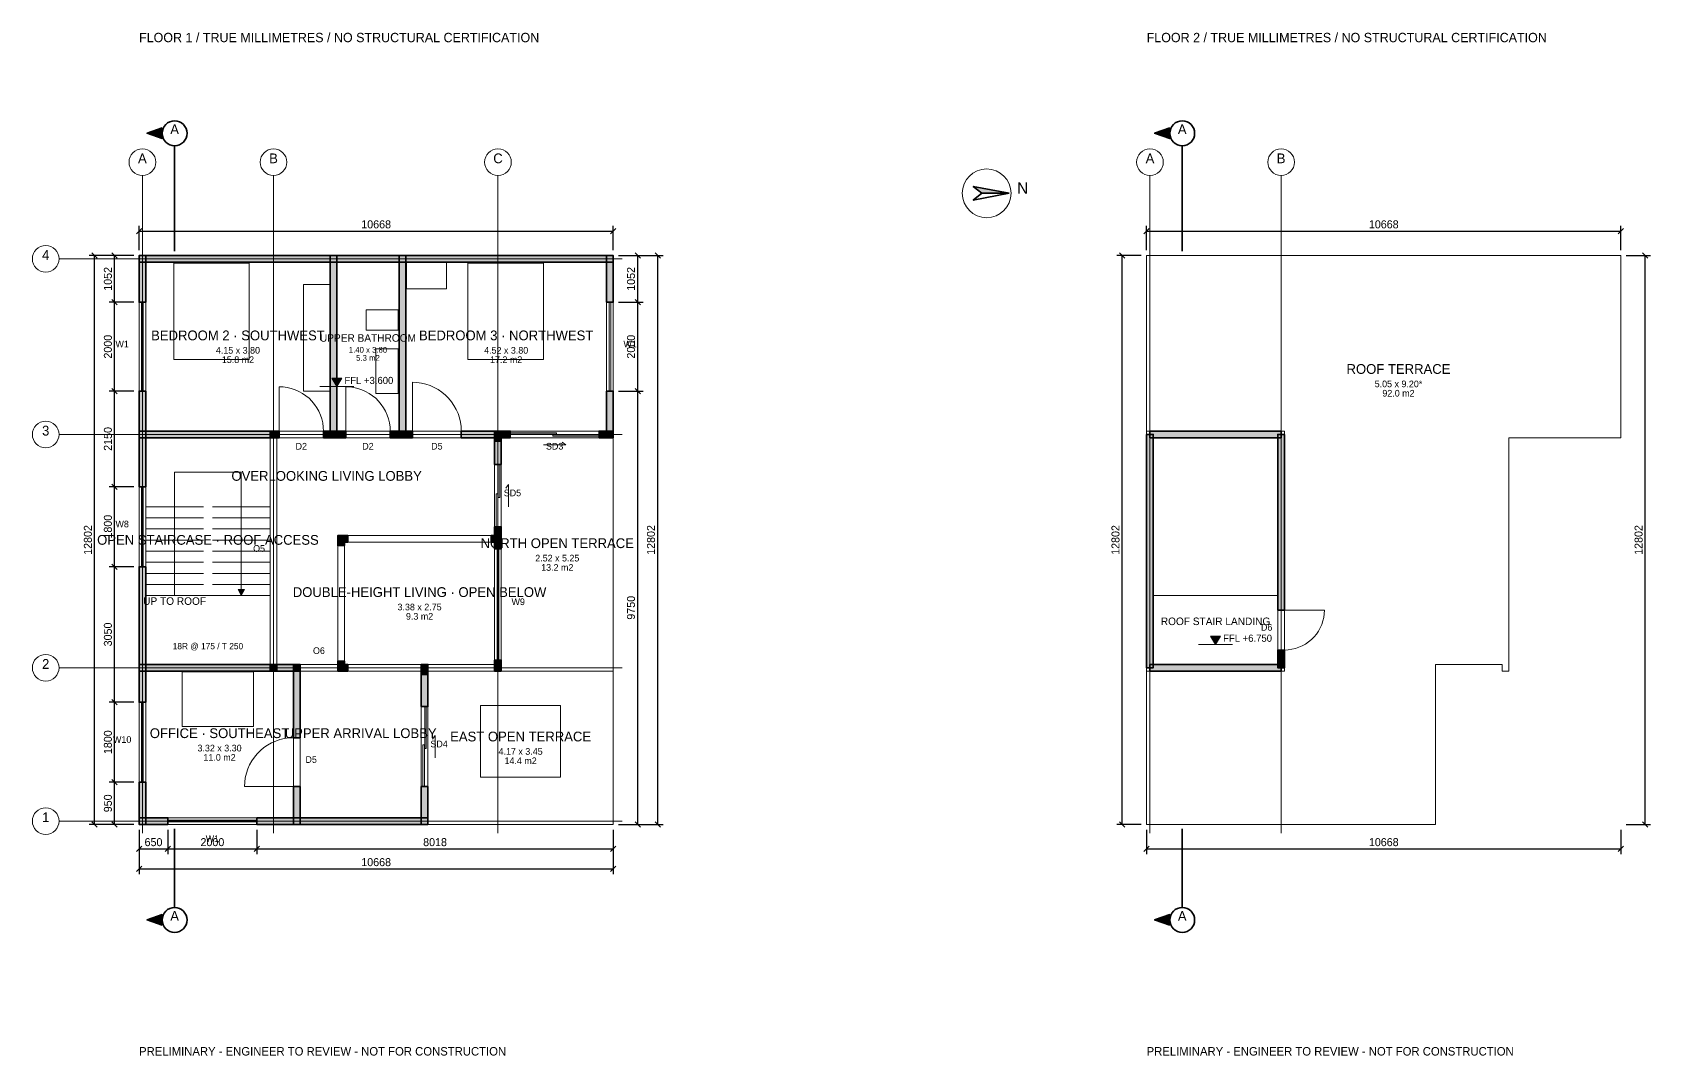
# Model space of a CAD drawing. Header units: millimetres. Extents: x -4150 to 56674, y -5203 to 17823.
# Drawn here: x 20268 to 56674, y -5203 to 17823 of the extents above; entities that cross this region are included whole.
import ezdxf
from ezdxf.enums import TextEntityAlignment as Align

# ---------------------------------------------------------------- set-up
doc = ezdxf.new("R2010")
doc.units = ezdxf.units.MM
for name, color, linetype, lineweight in [('A-ANNO', 7, 'Continuous', 18), ('A-DIMS', 7, 'Continuous', 13), ('A-DOOR', 3, 'Continuous', 18), ('A-FLOR', 8, 'Continuous', 13), ('A-FURN', 8, 'Continuous', 13), ('A-GRID', 8, 'Continuous', 13), ('A-LEVL', 7, 'Continuous', 13), ('A-SECT', 1, 'Continuous', 35), ('A-STAIR', 7, 'Continuous', 18), ('A-TAGS', 1, 'Continuous', 13), ('A-WALL', 7, 'Continuous', 35), ('A-WIND', 4, 'Continuous', 18)]:
    doc.layers.add(name, color=color, linetype=linetype, lineweight=lineweight)
doc.dimstyles.new('FF-ARCH', dxfattribs={"dimtxt": 180, "dimasz": 90, "dimexe": 120, "dimexo": 120, "dimgap": 60, "dimtad": 1, "dimdec": 0, "dimtsz": 60, "dimcen": 2.5, "dimazin": 3, "dimtfac": 1, "dimtmove": 0, "dimatfit": 3})

msp = doc.modelspace()

# ---------------------------------------------------------------- hatches: boundary and pattern name
at = {"layer": 'A-LEVL'}
for points in [[(27008, 10041), (27228, 10041), (27118, 9851)], [(46776, 4240), (46996, 4240), (46886, 4050)]]:
    msp.add_hatch(color=7, dxfattribs=at).paths.add_polyline_path(points)
at = {"layer": 'A-SECT'}
for points in [[(23188, 15672), (22848, 15552), (23188, 15432)], [(45856, 15672), (45516, 15552), (45856, 15432)], [(23188, -2270), (22848, -2150), (23188, -2030)], [(45856, -2270), (45516, -2150), (45856, -2030)]]:
    msp.add_hatch(color=7, dxfattribs=at).paths.add_polyline_path(points)
at = {"layer": 'A-STAIR'}
msp.add_hatch(color=7, dxfattribs=at).paths.add_polyline_path([(24898, 5290), (25038, 5290), (24968, 5150)])
at = {"layer": 'A-WALL'}
for points in [[(42242, 14202), (41433.5, 14356), (41626, 14202)], [(22668, 12802), (22818, 12802), (22818, 11750), (22668, 11750), (22668, 12727), (22668, 12802)], [(27043, 12802), (27118, 12802), (27118, 12652), (22743, 12652), (22668, 12652), (22668, 12802), (27043, 12802)], [(26968, 12727), (26968, 12802), (27118, 12802), (27118, 8775), (27118, 8700), (26968, 8700), (26968, 12727)], [(28593, 12802), (28668, 12802), (28668, 12652), (27043, 12652), (26968, 12652), (26968, 12802), (28593, 12802)], [(28518, 12727), (28518, 12802), (28668, 12802), (28668, 8775), (28668, 8700), (28518, 8700), (28518, 12727)], [(33261, 12802), (33336, 12802), (33336, 12652), (28593, 12652), (28518, 12652), (28518, 12802), (33261, 12802)], [(33186, 12802), (33336, 12802), (33336, 11750), (33186, 11750), (33186, 12727), (33186, 12802)], [(22818, 8775), (22818, 8700), (22668, 8700), (22668, 9750), (22818, 9750), (22818, 8775)], [(33336, 8775), (33336, 8700), (33186, 8700), (33186, 9750), (33336, 9750), (33336, 8775)], [(22668, 8850), (22818, 8850), (22818, 7600), (22668, 7600), (22668, 8775), (22668, 8850)], [(25693, 8850), (25768, 8850), (25768, 8700), (22743, 8700), (22668, 8700), (22668, 8850), (25693, 8850)], [(25618, 8850), (25768, 8850), (25768, 8700), (25618, 8700), (25618, 8775), (25618, 8850)], [(25693, 8700), (25618, 8700), (25618, 8850), (25818, 8850), (25818, 8700), (25693, 8700)], [(27118, 8850), (27118, 8700), (26818, 8700), (26818, 8850), (27043, 8850), (27118, 8850)], [(27043, 8700), (26968, 8700), (26968, 8850), (27318, 8850), (27318, 8700), (27043, 8700)], [(28668, 8850), (28668, 8700), (28318, 8700), (28318, 8850), (28593, 8850), (28668, 8850)], [(28593, 8700), (28518, 8700), (28518, 8850), (28818, 8850), (28818, 8700), (28593, 8700)], [(30818, 8850), (30818, 8700), (29918, 8700), (29918, 8850), (30743, 8850), (30818, 8850)], [(30668, 8775), (30668, 8850), (30818, 8850), (30818, 8700), (30818, 8625), (30668, 8625), (30668, 8775)], [(30818, 8850), (30893, 8850), (30893, 8700), (30743, 8700), (30668, 8700), (30668, 8850), (30818, 8850)], [(30668, 8775), (30818, 8775), (30818, 8100), (30668, 8100), (30668, 8700), (30668, 8775)], [(30818, 8700), (30743, 8700), (30743, 8850), (31018, 8850), (31018, 8700), (30818, 8700)], [(33336, 8850), (33336, 8700), (33018, 8700), (33018, 8850), (33261, 8850), (33336, 8850)], [(45336, 8775), (45486, 8775), (45486, 3525), (45336, 3525), (45336, 8775)], [(48361, 8850), (48361, 8700), (45411, 8700), (45411, 8850), (48361, 8850)], [(48436, 8775), (48436, 4825), (48286, 4825), (48286, 8775), (48436, 8775)], [(30818, 6425), (30818, 6350), (30668, 6350), (30668, 6700), (30818, 6700), (30818, 6425)], [(27140, 6425), (27140, 6500), (27290, 6500), (27290, 6350), (27290, 6275), (27140, 6275), (27140, 6425)], [(27290, 6500), (27365, 6500), (27365, 6350), (27215, 6350), (27140, 6350), (27140, 6500), (27290, 6500)], [(30743, 6500), (30818, 6500), (30818, 6350), (30668, 6350), (30593, 6350), (30593, 6500), (30743, 6500)], [(30668, 6425), (30668, 6500), (30818, 6500), (30818, 6350), (30818, 6275), (30668, 6275), (30668, 6425)], [(30668, 6425), (30818, 6425), (30818, 6200), (30668, 6200), (30668, 6350), (30668, 6425)], [(22818, 3525), (22818, 3450), (22668, 3450), (22668, 5800), (22818, 5800), (22818, 3525)], [(27140, 3600), (27140, 3675), (27290, 3675), (27290, 3525), (27290, 3450), (27140, 3450), (27140, 3600)], [(30818, 3600), (30818, 3525), (30668, 3525), (30668, 3700), (30818, 3700), (30818, 3600)], [(30668, 3600), (30668, 3675), (30818, 3675), (30818, 3525), (30818, 3450), (30668, 3450), (30668, 3600)], [(48436, 3525), (48286, 3525), (48286, 3925), (48436, 3925), (48436, 3525)], [(22668, 3600), (22818, 3600), (22818, 2750), (22668, 2750), (22668, 3525), (22668, 3600)], [(25693, 3600), (25768, 3600), (25768, 3450), (22743, 3450), (22668, 3450), (22668, 3600), (25693, 3600)], [(25768, 3525), (25768, 3450), (25618, 3450), (25618, 3600), (25768, 3600), (25768, 3525)], [(26215, 3600), (26290, 3600), (26290, 3450), (25693, 3450), (25618, 3450), (25618, 3600), (26215, 3600)], [(26140, 3600), (26290, 3600), (26290, 1950), (26140, 1950), (26140, 3525), (26140, 3600)], [(26215, 3450), (26140, 3450), (26140, 3600), (26290, 3600), (26290, 3450), (26215, 3450)], [(27290, 3600), (27290, 3450), (27140, 3450), (27140, 3600), (27215, 3600), (27290, 3600)], [(27290, 3600), (27365, 3600), (27365, 3450), (27215, 3450), (27140, 3450), (27140, 3600), (27290, 3600)], [(29018, 3525), (29018, 3600), (29168, 3600), (29168, 3450), (29168, 3375), (29018, 3375), (29018, 3525)], [(29018, 3525), (29168, 3525), (29168, 2650), (29018, 2650), (29018, 3450), (29018, 3525)], [(48361, 3600), (48361, 3450), (45411, 3450), (45411, 3600), (48361, 3600)], [(22818, 75), (22818, 0), (22668, 0), (22668, 950), (22818, 950), (22818, 75)], [(26290, 75), (26290, 0), (26140, 0), (26140, 850), (26290, 850), (26290, 75)], [(29168, 75), (29168, 0), (29018, 0), (29018, 850), (29168, 850), (29168, 75)], [(22743, 0), (22668, 0), (22668, 150), (23318, 150), (23318, 0), (22743, 0)], [(26290, 150), (26290, 0), (25318, 0), (25318, 150), (26215, 150), (26290, 150)], [(29093, 150), (29168, 150), (29168, 0), (26215, 0), (26140, 0), (26140, 150), (29093, 150)]]:
    msp.add_hatch(color=7, dxfattribs=at).paths.add_polyline_path(points)

# ---------------------------------------------------------------- linework, layer by layer
at = {"layer": 'A-ANNO'}
msp.add_circle((41736, 14202), 550, dxfattribs=at)
at = {"layer": 'A-DOOR'}
for p, q in [((25818, 8850), (25818, 9850)), ((27318, 8850), (27318, 9850)), ((28818, 8850), (28818, 9950)), ((25618, 3600), (25618, 8700)), ((25768, 3600), (25768, 8700)), ((31768, 8540), (32268, 8540)), ((32268, 8540), (32188, 8600)), ((30978, 7650), (30918, 7570)), ((30978, 7150), (30978, 7650)), ((48436, 4825), (49336, 4825)), ((26290, 3600), (27140, 3600)), ((26290, 3450), (27140, 3450)), ((29328, 2000), (29268, 1920)), ((29328, 1500), (29328, 2000)), ((26140, 850), (25040, 850))]:
    msp.add_line(p, q, dxfattribs=at)
for points in [[(26818, 8850), (26813.7, 8942.3), (26801, 9033.7), (26779.8, 9123.7), (26750.5, 9211.2), (26713.2, 9295.7), (26668.2, 9376.4), (26616, 9452.6), (26557, 9523.7), (26491.7, 9589), (26420.6, 9648), (26344.4, 9700.2), (26263.7, 9745.2), (26179.2, 9782.5), (26091.7, 9811.8), (26001.7, 9833), (25910.3, 9845.7), (25818, 9850)], [(28318, 8850), (28313.7, 8942.3), (28301, 9033.7), (28279.8, 9123.7), (28250.5, 9211.2), (28213.2, 9295.7), (28168.2, 9376.4), (28116, 9452.6), (28057, 9523.7), (27991.7, 9589), (27920.6, 9648), (27844.4, 9700.2), (27763.7, 9745.2), (27679.2, 9782.5), (27591.7, 9811.8), (27501.7, 9833), (27410.3, 9845.7), (27318, 9850)], [(29918, 8850), (29913.3, 8951.5), (29899.3, 9052.1), (29876, 9151), (29843.7, 9247.4), (29802.7, 9340.3), (29753.2, 9429.1), (29695.8, 9512.9), (29630.9, 9591.1), (29559.1, 9662.9), (29480.9, 9727.8), (29397.1, 9785.2), (29308.3, 9834.7), (29215.4, 9875.7), (29119, 9908), (29020.1, 9931.3), (28919.5, 9945.3), (28818, 9950)], [(48436, 3925), (48519, 3928.8), (48601.4, 3940.3), (48682.3, 3959.4), (48761.1, 3985.8), (48837.2, 4019.4), (48909.8, 4059.8), (48978.4, 4106.8), (49042.3, 4159.9), (49101.1, 4218.7), (49154.2, 4282.6), (49201.2, 4351.2), (49241.6, 4423.8), (49275.2, 4499.9), (49301.6, 4578.7), (49320.7, 4659.6), (49332.2, 4742), (49336, 4825)], [(26140, 1950), (26038.5, 1945.3), (25937.9, 1931.3), (25839, 1908), (25742.6, 1875.7), (25649.7, 1834.7), (25560.9, 1785.2), (25477.1, 1727.8), (25398.9, 1662.9), (25327.1, 1591.1), (25262.2, 1512.9), (25204.8, 1429.1), (25155.3, 1340.3), (25114.3, 1247.4), (25082, 1151), (25058.7, 1052.1), (25044.7, 951.5), (25040, 850)]]:
    msp.add_lwpolyline(points, dxfattribs=at)
for points in [[(31018, 8781), (32058, 8781), (32058, 8813), (31018, 8813)], [(31978, 8737), (33018, 8737), (33018, 8769), (31978, 8769)], [(30781, 7360), (30781, 8100), (30749, 8100), (30749, 7360)], [(30737, 6700), (30737, 7440), (30705, 7440), (30705, 6700)], [(29131, 1710), (29131, 2650), (29099, 2650), (29099, 1710)], [(29087, 850), (29087, 1790), (29055, 1790), (29055, 850)]]:
    msp.add_lwpolyline(points, close=True, dxfattribs=at)
at = {"layer": 'A-FLOR'}
for points in [[(22743, 0), (22668, 0), (22668, 150), (22668, 3450), (22668, 3525), (22668, 3600), (22668, 8700), (22668, 8775), (22668, 8850), (22668, 12652), (22668, 12727), (22668, 12802), (22818, 12802), (26968, 12802), (27043, 12802), (27118, 12802), (28518, 12802), (28593, 12802), (28668, 12802), (33186, 12802), (33261, 12802), (33336, 12802), (33336, 12652), (33336, 8850), (33336, 8775), (33336, 8700), (33336, 3450), (33336, 0), (29168, 0), (29018, 0), (26290, 0), (26215, 0), (26140, 0), (22818, 0), (22743, 0)], [(45336, 0), (45336, 150), (45336, 3450), (48436, 3450), (48436, 8850), (45336, 8850), (45336, 12652), (45336, 12727), (45336, 12802), (45486, 12802), (49636, 12802), (49711, 12802), (49786, 12802), (51186, 12802), (51261, 12802), (51336, 12802), (55854, 12802), (55929, 12802), (56004, 12802), (56004, 12652), (56004, 8850), (56004, 8775), (56004, 8700), (53486, 8700), (53486, 3450), (53336, 3450), (53336, 3525), (53336, 3600), (51836, 3600), (51836, 3525), (51836, 3450), (51836, 0), (51686, 0), (48958, 0), (48883, 0), (48808, 0), (45486, 0), (45411, 0)], [(45336, 0), (45336, 150), (45336, 3450), (45336, 3525), (45336, 3600), (45336, 8700), (45336, 8775), (45336, 8850), (45336, 12652), (45336, 12727), (45336, 12802), (45486, 12802), (49636, 12802), (49711, 12802), (49786, 12802), (51186, 12802), (51261, 12802), (51336, 12802), (55854, 12802), (55929, 12802), (56004, 12802), (56004, 12652), (56004, 8850), (56004, 8775), (56004, 8700), (53486, 8700), (53486, 3450), (53336, 3450), (53336, 3525), (53336, 3600), (51836, 3600), (51836, 3525), (51836, 3450), (51836, 0), (51686, 0), (48958, 0), (48883, 0), (48808, 0), (45486, 0), (45411, 0), (45336, 0)], [(22818, 8850), (26968, 8850), (26968, 12652), (22818, 12652)], [(27118, 8850), (28518, 8850), (28518, 12652), (27118, 12652)], [(28668, 8850), (33186, 8850), (33186, 12652), (28668, 12652)], [(22818, 3600), (25618, 3600), (25618, 8700), (22818, 8700)], [(25618, 8700), (22818, 8700), (22818, 5150), (25618, 5150), (25618, 8700)], [(25768, 3600), (27140, 3600), (27140, 6500), (30668, 6500), (30668, 8700), (25768, 8700)], [(30818, 3450), (33336, 3450), (33336, 8700), (30818, 8700)], [(48286, 8700), (45486, 8700), (45486, 5150), (48286, 5150), (48286, 8700)], [(27290, 3600), (30668, 3600), (30668, 6350), (27290, 6350)], [(30668, 3450), (30668, 3525), (30668, 3600), (30668, 6350), (27290, 6350), (27290, 3600), (29168, 3600), (29168, 3525), (29168, 3450), (30668, 3450)], [(48286, 3600), (48286, 5150), (45486, 5150), (45486, 3600)], [(22818, 150), (26140, 150), (26140, 3450), (22818, 3450)], [(26290, 150), (29018, 150), (29018, 3450), (26290, 3450)], [(29168, 0), (33336, 0), (33336, 3450), (29168, 3450)]]:
    msp.add_lwpolyline(points, close=True, dxfattribs=at)
for points in [[(45336, 8851), (45336, 12652), (45336, 12727), (45336, 12802), (45486, 12802), (49636, 12802), (49711, 12802), (49786, 12802), (51186, 12802), (51261, 12802), (51336, 12802), (55854, 12802), (55929, 12802), (56004, 12802), (56004, 12652), (56004, 8850), (56004, 8775), (56004, 8700), (53486, 8700), (53486, 3450), (53336, 3450), (53336, 3525), (53336, 3600), (51836, 3600), (51836, 3525), (51836, 3450), (51836, 0), (51686, 0), (48958, 0), (48883, 0), (48808, 0), (45486, 0), (45411, 0)], [(25618, 5150), (25618, 8700)], [(33336, 3450.1), (33336, 8699.9)], [(27290, 6274.9), (27290, 3675.1)], [(30592.9, 6350), (27365.1, 6350)], [(27365.1, 3600), (29017.9, 3600)], [(29168.1, 3600), (30667.9, 3600)], [(30667.9, 3450), (29168.1, 3450)], [(29168.1, 0), (33336, 0), (33336, 3449.9)], [(45411, 0), (45336, 0), (45336, 150), (45336, 3449)]]:
    msp.add_lwpolyline(points, dxfattribs=at)
at = {"layer": 'A-FURN'}
for points in [[(25148, 10462), (25148, 12632), (23448, 12632), (23448, 10462)], [(29586, 12052), (29586, 12652), (28686, 12652), (28686, 12052)], [(31766, 10462), (31766, 12632), (30066, 12632), (30066, 10462)], [(26968, 9750), (26968, 12150), (26368, 12150), (26368, 9750)], [(28498, 11120), (28498, 11580), (27778, 11580), (27778, 11120)], [(28498, 9700), (28498, 10700), (27998, 10700), (27998, 9700)], [(25240, 2200), (25240, 3430), (23640, 3430), (23640, 2200)], [(32152, 1065), (32152, 2675), (30352, 2675), (30352, 1065)]]:
    msp.add_lwpolyline(points, close=True, dxfattribs=at)
at = {"layer": 'A-GRID'}
for p, q in [((22743, -200), (22743, 14602)), ((25693, -200), (25693, 14602)), ((30743, -200), (30743, 14602)), ((45411, -200), (45411, 14602)), ((48361, -200), (48361, 14602)), ((20868, 12727), (33536, 12727)), ((20868, 8775), (33536, 8775)), ((20868, 3525), (33536, 3525)), ((20868, 75), (33536, 75))]:
    msp.add_line(p, q, dxfattribs=at)
for centre in [(22743, 14902), (25693, 14902), (30743, 14902), (45411, 14902), (48361, 14902), (20568, 12727), (20568, 8775), (20568, 3525), (20568, 75)]:
    msp.add_circle(centre, 300, dxfattribs=at)
at = {"layer": 'A-LEVL'}
for p, q in [((26738, 9851), (27498, 9851)), ((46506, 4050), (47266, 4050))]:
    msp.add_line(p, q, dxfattribs=at)
for points in [[(27008, 10041), (27228, 10041), (27118, 9851)], [(46776, 4240), (46996, 4240), (46886, 4050)]]:
    msp.add_lwpolyline(points, close=True, dxfattribs=at)
at = {"layer": 'A-SECT'}
for p, q in [((23468, 14972), (23468, 15272)), ((23468, 12902), (23468, 14972)), ((46136, 14972), (46136, 15272)), ((46136, 12902), (46136, 14972)), ((23468, -100), (23468, -1570)), ((46136, -100), (46136, -1570)), ((23468, -1570), (23468, -1870)), ((46136, -1570), (46136, -1870))]:
    msp.add_line(p, q, dxfattribs=at)
for points in [[(23188, 15672), (22848, 15552), (23188, 15432)], [(45856, 15672), (45516, 15552), (45856, 15432)], [(23188, -2270), (22848, -2150), (23188, -2030)], [(45856, -2270), (45516, -2150), (45856, -2030)]]:
    msp.add_lwpolyline(points, close=True, dxfattribs=at)
for centre in [(23468, 15552), (46136, 15552), (23468, -2150), (46136, -2150)]:
    msp.add_circle(centre, 280, dxfattribs=at)
at = {"layer": 'A-STAIR'}
for p, q in [((22818, 7150), (24118, 7150)), ((24318, 7150), (25618, 7150)), ((22818, 6900), (24118, 6900)), ((22818, 6650), (24118, 6650)), ((24318, 6900), (25618, 6900)), ((24318, 6650), (25618, 6650)), ((22818, 6400), (24118, 6400)), ((24318, 6400), (25618, 6400)), ((22818, 6150), (24118, 6150)), ((22818, 5900), (24118, 5900)), ((24318, 6150), (25618, 6150)), ((24318, 5900), (25618, 5900)), ((22818, 5650), (24118, 5650)), ((24318, 5650), (25618, 5650)), ((22818, 5400), (24118, 5400)), ((22818, 5150), (24118, 5150)), ((24318, 5400), (25618, 5400)), ((24318, 5150), (25618, 5150))]:
    msp.add_line(p, q, dxfattribs=at)
msp.add_lwpolyline([(23468, 5150), (23468, 7925), (24968, 7925), (24968, 5150)], dxfattribs=at)
msp.add_lwpolyline([(24898, 5290), (25038, 5290), (24968, 5150)], close=True, dxfattribs=at)
at = {"layer": 'A-WALL'}
for points in [[(42242, 14202), (41433.5, 14356), (41626, 14202)], [(42242, 14202), (41433.5, 14048), (41626, 14202)], [(22668, 12802), (22818, 12802), (22818, 11750), (22668, 11750), (22668, 12727), (22668, 12802)], [(27043, 12802), (27118, 12802), (27118, 12652), (22743, 12652), (22668, 12652), (22668, 12802), (27043, 12802)], [(26968, 12727), (26968, 12802), (27118, 12802), (27118, 8775), (27118, 8700), (26968, 8700), (26968, 12727)], [(28593, 12802), (28668, 12802), (28668, 12652), (27043, 12652), (26968, 12652), (26968, 12802), (28593, 12802)], [(28518, 12727), (28518, 12802), (28668, 12802), (28668, 8775), (28668, 8700), (28518, 8700), (28518, 12727)], [(33261, 12802), (33336, 12802), (33336, 12652), (28593, 12652), (28518, 12652), (28518, 12802), (33261, 12802)], [(33186, 12802), (33336, 12802), (33336, 11750), (33186, 11750), (33186, 12727), (33186, 12802)], [(22818, 8775), (22818, 8700), (22668, 8700), (22668, 9750), (22818, 9750), (22818, 8775)], [(33336, 8775), (33336, 8700), (33186, 8700), (33186, 9750), (33336, 9750), (33336, 8775)], [(22668, 8850), (22818, 8850), (22818, 7600), (22668, 7600), (22668, 8775), (22668, 8850)], [(25693, 8850), (25768, 8850), (25768, 8700), (22743, 8700), (22668, 8700), (22668, 8850), (25693, 8850)], [(25618, 8850), (25768, 8850), (25768, 8700), (25618, 8700), (25618, 8775), (25618, 8850)], [(25693, 8700), (25618, 8700), (25618, 8850), (25818, 8850), (25818, 8700), (25693, 8700)], [(27118, 8850), (27118, 8700), (26818, 8700), (26818, 8850), (27043, 8850), (27118, 8850)], [(27043, 8700), (26968, 8700), (26968, 8850), (27318, 8850), (27318, 8700), (27043, 8700)], [(28668, 8850), (28668, 8700), (28318, 8700), (28318, 8850), (28593, 8850), (28668, 8850)], [(28593, 8700), (28518, 8700), (28518, 8850), (28818, 8850), (28818, 8700), (28593, 8700)], [(30818, 8850), (30818, 8700), (29918, 8700), (29918, 8850), (30743, 8850), (30818, 8850)], [(30668, 8775), (30668, 8850), (30818, 8850), (30818, 8700), (30818, 8625), (30668, 8625), (30668, 8775)], [(30818, 8850), (30893, 8850), (30893, 8700), (30743, 8700), (30668, 8700), (30668, 8850), (30818, 8850)], [(30668, 8775), (30818, 8775), (30818, 8100), (30668, 8100), (30668, 8700), (30668, 8775)], [(30818, 8700), (30743, 8700), (30743, 8850), (31018, 8850), (31018, 8700), (30818, 8700)], [(33336, 8850), (33336, 8700), (33018, 8700), (33018, 8850), (33261, 8850), (33336, 8850)], [(45336, 8775), (45486, 8775), (45486, 3525), (45336, 3525), (45336, 8775)], [(48361, 8850), (48361, 8700), (45411, 8700), (45411, 8850), (48361, 8850)], [(48436, 8775), (48436, 4825), (48286, 4825), (48286, 8775), (48436, 8775)], [(30818, 6425), (30818, 6350), (30668, 6350), (30668, 6700), (30818, 6700), (30818, 6425)], [(27140, 6425), (27140, 6500), (27290, 6500), (27290, 6350), (27290, 6275), (27140, 6275), (27140, 6425)], [(27290, 6500), (27365, 6500), (27365, 6350), (27215, 6350), (27140, 6350), (27140, 6500), (27290, 6500)], [(30743, 6500), (30818, 6500), (30818, 6350), (30668, 6350), (30593, 6350), (30593, 6500), (30743, 6500)], [(30668, 6425), (30668, 6500), (30818, 6500), (30818, 6350), (30818, 6275), (30668, 6275), (30668, 6425)], [(30668, 6425), (30818, 6425), (30818, 6200), (30668, 6200), (30668, 6350), (30668, 6425)], [(22818, 3525), (22818, 3450), (22668, 3450), (22668, 5800), (22818, 5800), (22818, 3525)], [(27140, 3600), (27140, 3675), (27290, 3675), (27290, 3525), (27290, 3450), (27140, 3450), (27140, 3600)], [(30818, 3600), (30818, 3525), (30668, 3525), (30668, 3700), (30818, 3700), (30818, 3600)], [(30668, 3600), (30668, 3675), (30818, 3675), (30818, 3525), (30818, 3450), (30668, 3450), (30668, 3600)], [(48436, 3525), (48286, 3525), (48286, 3925), (48436, 3925), (48436, 3525)], [(22668, 3600), (22818, 3600), (22818, 2750), (22668, 2750), (22668, 3525), (22668, 3600)], [(25693, 3600), (25768, 3600), (25768, 3450), (22743, 3450), (22668, 3450), (22668, 3600), (25693, 3600)], [(25768, 3525), (25768, 3450), (25618, 3450), (25618, 3600), (25768, 3600), (25768, 3525)], [(26215, 3600), (26290, 3600), (26290, 3450), (25693, 3450), (25618, 3450), (25618, 3600), (26215, 3600)], [(26140, 3600), (26290, 3600), (26290, 1950), (26140, 1950), (26140, 3525), (26140, 3600)], [(26215, 3450), (26140, 3450), (26140, 3600), (26290, 3600), (26290, 3450), (26215, 3450)], [(27290, 3600), (27290, 3450), (27140, 3450), (27140, 3600), (27215, 3600), (27290, 3600)], [(27290, 3600), (27365, 3600), (27365, 3450), (27215, 3450), (27140, 3450), (27140, 3600), (27290, 3600)], [(29018, 3525), (29018, 3600), (29168, 3600), (29168, 3450), (29168, 3375), (29018, 3375), (29018, 3525)], [(29018, 3525), (29168, 3525), (29168, 2650), (29018, 2650), (29018, 3450), (29018, 3525)], [(48361, 3600), (48361, 3450), (45411, 3450), (45411, 3600), (48361, 3600)], [(22818, 75), (22818, 0), (22668, 0), (22668, 950), (22818, 950), (22818, 75)], [(26290, 75), (26290, 0), (26140, 0), (26140, 850), (26290, 850), (26290, 75)], [(29168, 75), (29168, 0), (29018, 0), (29018, 850), (29168, 850), (29168, 75)], [(22743, 0), (22668, 0), (22668, 150), (23318, 150), (23318, 0), (22743, 0)], [(26290, 150), (26290, 0), (25318, 0), (25318, 150), (26215, 150), (26290, 150)], [(29093, 150), (29168, 150), (29168, 0), (26215, 0), (26140, 0), (26140, 150), (29093, 150)]]:
    msp.add_lwpolyline(points, close=True, dxfattribs=at)
at = {"layer": 'A-WIND'}
for p, q in [((22668, 9750), (22668, 11750)), ((22668, 11750), (22818, 11750)), ((22725, 9750), (22725, 11750)), ((22761, 9750), (22761, 11750)), ((22818, 9750), (22818, 11750)), ((33186, 9750), (33186, 11750)), ((33336, 11750), (33186, 11750)), ((33243, 9750), (33243, 11750)), ((33279, 9750), (33279, 11750)), ((33336, 9750), (33336, 11750)), ((22668, 9750), (22818, 9750)), ((33336, 9750), (33186, 9750)), ((22668, 5800), (22668, 7600)), ((22668, 7600), (22818, 7600)), ((22725, 5800), (22725, 7600)), ((22761, 5800), (22761, 7600)), ((22818, 5800), (22818, 7600)), ((30668, 3700), (30668, 6200)), ((30818, 6200), (30668, 6200)), ((30725, 3700), (30725, 6200)), ((30761, 3700), (30761, 6200)), ((30818, 3700), (30818, 6200)), ((22668, 5800), (22818, 5800)), ((30818, 3700), (30668, 3700)), ((22668, 950), (22668, 2750)), ((22668, 2750), (22818, 2750)), ((22725, 950), (22725, 2750)), ((22761, 950), (22761, 2750)), ((22818, 950), (22818, 2750)), ((22668, 950), (22818, 950)), ((23318, 150), (25318, 150)), ((23318, 0), (23318, 150)), ((23318, 93), (25318, 93)), ((23318, 57), (25318, 57)), ((23318, 0), (25318, 0)), ((25318, 0), (25318, 150))]:
    msp.add_line(p, q, dxfattribs=at)

# ---------------------------------------------------------------- texts
at = {"layer": 'A-ANNO'}
for s, height, p in [('FLOOR 1 / TRUE MILLIMETRES / NO STRUCTURAL CERTIFICATION', 210, (22668, 17602)), ('FLOOR 2 / TRUE MILLIMETRES / NO STRUCTURAL CERTIFICATION', 210, (45336, 17602)), ('PRELIMINARY - ENGINEER TO REVIEW - NOT FOR CONSTRUCTION', 190, (22668, -5200)), ('PRELIMINARY - ENGINEER TO REVIEW - NOT FOR CONSTRUCTION', 190, (45336, -5200))]:
    msp.add_text(s, height=height, dxfattribs=at).set_placement(p)
for s, height, p in [('N', 260, (42546, 14112)), ('BEDROOM 2 · SOUTHWEST', 220, (24893, 10828)), ('UPPER BATHROOM', 170, (27818, 10810.5)), ('BEDROOM 3 · NORTHWEST', 220, (30927, 10828)), ('4.15 x 3.80', 150, (24893, 10548.5)), ('1.40 x 3.80', 130, (27818, 10575.5)), ('5.3 m2', 130, (27818, 10393.5)), ('4.52 x 3.80', 150, (30927, 10548.5)), ('15.8 m2', 150, (24893, 10338.5)), ('17.2 m2', 150, (30927, 10338.5)), ('ROOF TERRACE', 220, (51001.3, 10072.3)), ('5.05 x 9.20*', 150, (51001.3, 9792.8)), ('92.0 m2', 150, (51001.3, 9582.8)), ('OVERLOOKING LIVING LOBBY', 220, (26888.2, 7666.4)), ('OPEN STAIRCASE · ROOF ACCESS', 220, (24218, 6227)), ('NORTH OPEN TERRACE', 220, (32077, 6152)), ('2.52 x 5.25', 150, (32077, 5872.5)), ('13.2 m2', 150, (32077, 5662.5)), ('DOUBLE-HEIGHT LIVING · OPEN BELOW', 220, (28979, 5052)), ('3.38 x 2.75', 150, (28979, 4772.5)), ('9.3 m2', 150, (28979, 4562.5)), ('ROOF STAIR LANDING', 170, (46886, 4434.5)), ('OFFICE · SOUTHEAST', 220, (24479, 1877)), ('UPPER ARRIVAL LOBBY', 220, (27654, 1877)), ('EAST OPEN TERRACE', 220, (31252, 1802)), ('3.32 x 3.30', 150, (24479, 1597.5)), ('11.0 m2', 150, (24479, 1387.5)), ('4.17 x 3.45', 150, (31252, 1522.5)), ('14.4 m2', 150, (31252, 1312.5))]:
    msp.add_text(s, height=height, dxfattribs=at).set_placement(p, align=Align.BOTTOM_CENTER)
at = {"layer": 'A-GRID'}
for s, p in [('A', (22743, 14812)), ('B', (25693, 14812)), ('C', (30743, 14812)), ('A', (45411, 14812)), ('B', (48361, 14812)), ('4', (20568, 12637)), ('3', (20568, 8685)), ('2', (20568, 3435)), ('1', (20568, -15))]:
    msp.add_text(s, height=220, dxfattribs=at).set_placement(p, align=Align.BOTTOM_CENTER)
at = {"layer": 'A-LEVL'}
for s, p in [('FFL +3.600', (27288, 9911)), ('FFL +6.750', (47056, 4110))]:
    msp.add_text(s, height=160, dxfattribs=at).set_placement(p)
at = {"layer": 'A-SECT'}
for p in [(23468, 15467), (46136, 15467), (23468, -2235), (46136, -2235)]:
    msp.add_text('A', height=220, dxfattribs=at).set_placement(p, align=Align.BOTTOM_CENTER)
at = {"layer": 'A-STAIR'}
for s, height, p in [('UP TO ROOF', 170, (23468, 4890)), ('18R @ 175 / T 250', 140, (24218, 3900))]:
    msp.add_text(s, height=height, dxfattribs=at).set_placement(p, align=Align.BOTTOM_CENTER)
at = {"layer": 'A-TAGS'}
for s, p in [('W1', (22288, 10690)), ('W1', (33716, 10690)), ('D2', (26318, 8390)), ('D2', (27818, 8390)), ('D5', (29368, 8390)), ('SD3', (32018, 8390)), ('SD5', (31068, 7340)), ('W8', (22288, 6640)), ('O5', (25368, 6090)), ('W9', (31198, 4890)), ('D6', (48036, 4315)), ('O6', (26715, 3790)), ('W10', (22288, 1790)), ('SD4', (29418, 1690)), ('D5', (26540, 1340)), ('W1', (24318, -440))]:
    msp.add_text(s, height=150, dxfattribs=at).set_placement(p, align=Align.BOTTOM_CENTER)

# ---------------------------------------------------------------- dimensions: what is measured, and where the dimension line sits
at = {"layer": 'A-DIMS'}
for base, p1, p2 in [((22668, 13352), (22668, 12802), (33336, 12802)), ((45336, 13352), (45336, 12802), (56004, 12802)), ((22668, -550), (22668, 0), (23318, 0)), ((22668, -1000), (22668, 0), (33336, 0)), ((23318, -550), (23318, 0), (25318, 0)), ((25318, -550), (25318, 0), (33336, 0)), ((45336, -550), (45336, 0), (56004, 0))]:
    msp.add_linear_dim(base=base, p1=p1, p2=p2, dimstyle='FF-ARCH', dxfattribs=at).render()
for base, p1, p2 in [((21668, 0), (22668, 0), (22668, 12802)), ((22118, 11750), (22668, 11750), (22668, 12802)), ((33886, 11750), (33336, 11750), (33336, 12802)), ((34336, 0), (33336, 0), (33336, 12802)), ((44786, 0), (45336, 0), (45336, 12802)), ((56554, 0), (56004, 0), (56004, 12802)), ((22118, 9750), (22668, 9750), (22668, 11750)), ((33886, 9750), (33336, 9750), (33336, 11750)), ((22118, 7600), (22668, 7600), (22668, 9750)), ((33886, 0), (33336, 0), (33336, 9750)), ((22118, 5800), (22668, 5800), (22668, 7600)), ((22118, 2750), (22668, 2750), (22668, 5800)), ((22118, 950), (22668, 950), (22668, 2750)), ((22118, 0), (22668, 0), (22668, 950))]:
    msp.add_linear_dim(base=base, p1=p1, p2=p2, angle=90, dimstyle='FF-ARCH', dxfattribs=at).render()

doc.saveas('drawing.dxf')
